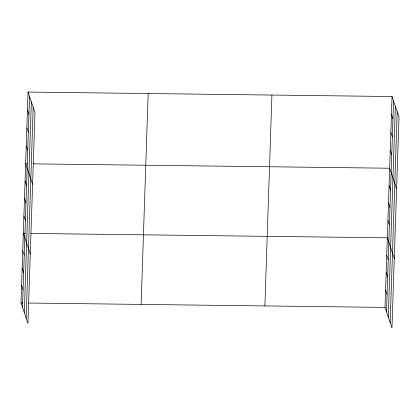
<?xml version="1.0" encoding="UTF-8"?>
<svg xmlns="http://www.w3.org/2000/svg" width="420" height="420" viewBox="0 0 420 420"><rect width="100%" height="100%" fill="white"/><g stroke="black" fill="none" stroke-linecap="round" stroke-linejoin="round"><path stroke-width="0.63" d="M28.04 92.059L34.991 112.597L27.951 323.474L21 302.935L28.04 92.059L392.049 96.527L399 117.064L391.96 327.941L385.009 307.403L392.049 96.527M22.502 307.367L29.542 96.49M24.297 312.685L31.337 101.803M26.15 318.161L33.191 107.279M141.125 304.411L148.166 93.534M264.884 305.933L271.924 95.051M386.51 311.834L393.55 100.958M388.306 317.153L395.346 106.27M390.159 322.628L397.199 111.746M27.552 163.779L25.646 163.758L32.597 184.296M33.275 163.853L389.655 168.226L396.606 188.764M25.232 233.373L23.326 233.347L30.277 253.885M30.949 233.441L387.334 237.815L394.286 258.353M21 302.935L22.906 302.962M28.628 303.03L385.009 307.403M391.451 114.45L392.952 118.881M390.852 132.374L392.354 136.804M390.254 150.302L391.755 154.728M389.072 185.624L390.574 190.05M388.495 203.018L389.991 207.448M387.912 220.416L389.413 224.847M386.752 255.213L388.248 259.644M386.169 272.612L387.671 277.037M385.592 290.01L387.088 294.436M27.442 109.982L28.943 114.413M26.843 127.906L28.345 132.337M26.245 145.834L27.746 150.26M25.064 181.157L26.565 185.582M24.486 198.555L25.982 202.981M23.903 215.948L25.405 220.379M22.743 250.745L24.239 255.176M22.16 268.144L23.662 272.575M21.583 285.542L23.079 289.968"/></g></svg>
